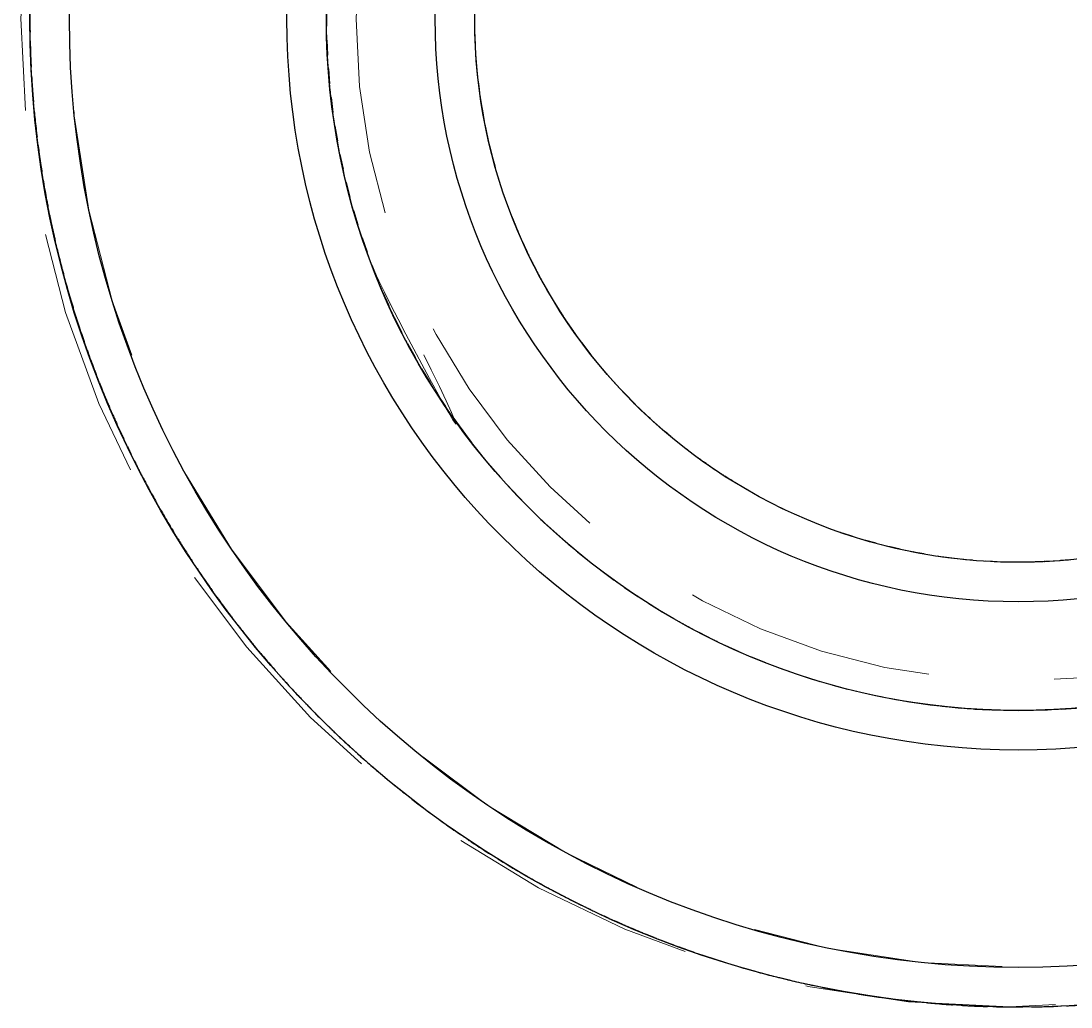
# Model space of a CAD drawing. Header units: millimetres. Extents: x -11.8 to 5, y -5 to 5.9.
# Drawn here: x -5.04 to 0.27, y -5 to -0.01 of the extents above; entities that cross this region are included whole.
import ezdxf

# ---------------------------------------------------------------- set-up
doc = ezdxf.new("R2010")
doc.units = ezdxf.units.MM
doc.linetypes.add('HIDDEN', pattern=[1.905, 1.27, -0.635])

msp = doc.modelspace()

# ---------------------------------------------------------------- linework, layer by layer
at = {"color": 7, "linetype": 'Continuous', "lineweight": 25}
for p, q in [((-3.4992, 0.0379), (-3.4992, -0.0379)), ((-3.4978, -0.1078), (-3.4946, -0.1836)), ((-3.4903, -0.2534), (-3.4839, -0.3289)), ((-3.4767, -0.3984), (-3.4672, -0.4737)), ((-2.7002, -0.5196), (-2.7096, -0.4659)), ((-3.4572, -0.5428), (-3.4444, -0.6177)), ((-2.6745, -0.639), (-2.6974, -0.5351)), ((-3.4316, -0.6863), (-3.4157, -0.7607)), ((-2.6465, -0.7459), (-2.656, -0.7104)), ((-3.4001, -0.8285), (-3.381, -0.9023)), ((-3.3627, -0.9693), (-3.3404, -1.0424)), ((-2.5539, -1.0186), (-2.5624, -0.9978)), ((-3.3194, -1.1085), (-3.2941, -1.1808)), ((-2.4987, -1.147), (-2.5178, -1.1057)), ((-2.4424, -1.2625), (-2.4656, -1.2174)), ((-3.2705, -1.2457), (-3.2419, -1.3171)), ((-2.3821, -1.3728), (-2.4085, -1.3266)), ((-3.2158, -1.3807), (-3.1841, -1.4513)), ((-2.3175, -1.4794), (-2.3466, -1.4333)), ((-3.1556, -1.5134), (-3.1208, -1.583)), ((-2.2484, -1.5825), (-2.2799, -1.537)), ((-3.0899, -1.6434), (-3.0518, -1.7121)), ((-2.1616, -1.6996), (-2.2086, -1.6377)), ((-3.0189, -1.7706), (-2.9774, -1.8384)), ((-2.9426, -1.8947), (-2.8976, -1.9618)), ((-2.7185, -2.2033), (-2.7662, -2.1437)), ((-2.6184, -2.3215), (-2.6839, -2.2463)), ((-2.4961, -2.4531), (-2.588, -2.3562)), ((-2.4453, -2.503), (-2.4817, -2.4678)), ((-2.4453, -2.503), (-2.3831, -2.5633)), ((-2.3485, -2.5942), (-2.2743, -2.6602)), ((-0.8375, -2.6187), (-0.8893, -2.6019)), ((-0.7184, -2.6539), (-0.7717, -2.6391)), ((-2.2299, -2.6967), (-2.1616, -2.7526)), ((0.0143, -2.7497), (-0.0395, -2.7491)), ((0.261, -2.7374), (0.2128, -2.7411)), ((-2.1122, -2.7899), (-2.0452, -2.8401)), ((-1.9922, -2.8768), (-1.9252, -2.9227)), ((-1.8695, -2.958), (-1.8019, -3.0003)), ((-1.7439, -3.0337), (-1.6755, -3.0726)), ((-1.6155, -3.104), (-1.5461, -3.1397)), ((-1.4844, -3.1688), (-1.4141, -3.2013)), ((-1.3509, -3.228), (-1.2796, -3.2573)), ((-1.2151, -3.2816), (-1.1429, -3.3077)), ((-1.0772, -3.3294), (-1.0043, -3.3524)), ((-0.9375, -3.3714), (-0.8639, -3.3913)), ((-0.7962, -3.4076), (-0.7219, -3.4243)), ((-0.6536, -3.4378), (-0.5512, -3.4563)), ((-0.5512, -3.4563), (-0.4346, -3.4724)), ((-0.3652, -3.4803), (-0.2897, -3.4875)), ((-0.2199, -3.4925), (-0.1442, -3.4965)), ((-0.0743, -3.4986), (0.0014, -3.4994)), ((0.0714, -3.4987), (0.1471, -3.4963)), ((0.217, -3.4927), (0.2926, -3.4871))]:
    msp.add_line(p, q, dxfattribs=at)
at = {"color": 7, "linetype": 'HIDDEN', "lineweight": 18}
for p, q in [((-0.1551, -4.9973), (-0.1331, -4.9978)), ((-0.1331, -4.9978), (-0.1111, -4.9984))]:
    msp.add_line(p, q, dxfattribs=at)
at = {"color": 7, "linetype": 'HIDDEN', "lineweight": 18, "flags": 128}
for points in [[(-3.4992, -0.0379), (-3.4992, -0.0738), (-3.4978, -0.1078)], [(-2.7478, -0.0957), (-2.7494, -0.0596), (-2.7495, -0.0504)], [(-2.7407, -0.2192), (-2.7442, -0.1786), (-2.7454, -0.1514)], [(-3.4946, -0.1836), (-3.493, -0.2212), (-3.4903, -0.2534)], [(-2.7279, -0.3427), (-2.7339, -0.2973), (-2.7359, -0.2744)], [(-3.4839, -0.3289), (-3.4806, -0.3683), (-3.4767, -0.3984)], [(-2.7096, -0.4659), (-2.7184, -0.4155), (-2.7209, -0.3969)], [(-3.4672, -0.4737), (-3.4619, -0.5147), (-3.4572, -0.5428)], [(-3.4444, -0.6177), (-3.4372, -0.6602), (-3.4316, -0.6863)], [(-2.656, -0.7104), (-2.6725, -0.6483), (-2.6745, -0.639)], [(-3.4157, -0.7607), (-3.4063, -0.8045), (-3.4001, -0.8285)], [(-3.381, -0.9023), (-3.3693, -0.9474), (-3.3627, -0.9693)], [(-3.3404, -1.0424), (-3.3264, -1.0886), (-3.3194, -1.1085)], [(-2.5178, -1.1057), (-2.5203, -1.1004), (-2.5525, -1.0219), (-2.5539, -1.0186)], [(-2.4656, -1.2174), (-2.4702, -1.2085), (-2.4987, -1.147)], [(-3.2941, -1.1808), (-3.2776, -1.2278), (-3.2705, -1.2457)], [(-2.4085, -1.3266), (-2.4156, -1.3144), (-2.4424, -1.2625)], [(-3.2419, -1.3171), (-3.2229, -1.3649), (-3.2158, -1.3807)], [(-3.1841, -1.4513), (-3.1625, -1.4996), (-3.1556, -1.5134)], [(-3.1208, -1.583), (-3.0965, -1.6316), (-3.0899, -1.6434)], [(-3.0518, -1.7121), (-3.0249, -1.7606), (-3.0189, -1.7706)], [(-2.9774, -1.8384), (-2.948, -1.8866), (-2.9426, -1.8947)], [(-2.8976, -1.9618), (-2.8659, -2.0092), (-2.8612, -2.0155)], [(-1.1285, -2.5078), (-1.1423, -2.5012), (-1.2227, -2.4629)], [(-2.3831, -2.5633), (-2.3819, -2.5645), (-2.3485, -2.5942)], [(-0.6525, -2.671), (-0.6781, -2.6651), (-0.7184, -2.6539)], [(-2.2743, -2.6602), (-2.2717, -2.6626), (-2.2299, -2.6967)], [(-0.5319, -2.6976), (-0.562, -2.692), (-0.5982, -2.6836)], [(-0.4101, -2.7187), (-0.4449, -2.7138), (-0.477, -2.7078)], [(-2.1616, -2.7526), (-2.1574, -2.756), (-2.1122, -2.7899)], [(-0.2874, -2.7344), (-0.3269, -2.7305), (-0.3549, -2.7265)], [(-0.1638, -2.7445), (-0.2083, -2.7421), (-0.2322, -2.7398)], [(-0.0395, -2.7491), (-0.0894, -2.7485), (-0.109, -2.7475)], [(0.0858, -2.748), (0.0298, -2.7498), (0.0143, -2.7497)], [(0.2128, -2.7411), (0.1489, -2.746), (0.1375, -2.7463)], [(-2.0452, -2.8401), (-2.0393, -2.8445), (-1.9922, -2.8768)], [(-1.9252, -2.9227), (-1.9176, -2.928), (-1.8695, -2.958)], [(-1.8019, -3.0003), (-1.7924, -3.0062), (-1.7439, -3.0337)], [(-1.6755, -3.0726), (-1.6641, -3.0791), (-1.6155, -3.104)], [(-1.5461, -3.1397), (-1.5328, -3.1465), (-1.4844, -3.1688)], [(-1.4141, -3.2013), (-1.3988, -3.2083), (-1.3509, -3.228)], [(-1.2796, -3.2573), (-1.2623, -3.2644), (-1.2151, -3.2816)], [(-1.1429, -3.3077), (-1.1236, -3.3147), (-1.0772, -3.3294)], [(-1.0043, -3.3524), (-0.9828, -3.3592), (-0.9375, -3.3714)], [(-0.8639, -3.3913), (-0.8404, -3.3976), (-0.7962, -3.4076)], [(-0.7219, -3.4243), (-0.6964, -3.43), (-0.6536, -3.4378)], [(-0.4346, -3.4724), (-0.405, -3.4765), (-0.3652, -3.4803)], [(-0.2897, -3.4875), (-0.2581, -3.4905), (-0.2199, -3.4925)], [(-0.1442, -3.4965), (-0.1107, -3.4982), (-0.0743, -3.4986)], [(0.0014, -3.4994), (0.0369, -3.4998), (0.0714, -3.4987)], [(0.1471, -3.4963), (0.1844, -3.4951), (0.217, -3.4927)]]:
    msp.add_lwpolyline(points, dxfattribs=at)
at = {"color": 7, "linetype": 'Continuous', "lineweight": 25, "flags": 128}
for points in [[(-2.7454, -0.1514), (-2.7463, -0.1308), (-2.7478, -0.0957)], [(-2.7359, -0.2744), (-2.737, -0.2614), (-2.7407, -0.2192)], [(-2.7209, -0.3969), (-2.7216, -0.3913), (-2.7279, -0.3427)], [(-2.8612, -2.0155), (-2.7786, -2.1282), (-2.7662, -2.1437)], [(-0.5982, -2.6836), (-0.6482, -2.672), (-0.6525, -2.671)], [(-0.477, -2.7078), (-0.5203, -2.6997), (-0.5319, -2.6976)], [(-0.3549, -2.7265), (-0.3913, -2.7214), (-0.4101, -2.7187)], [(-0.2322, -2.7398), (-0.2613, -2.7369), (-0.2874, -2.7344)], [(-0.109, -2.7475), (-0.1308, -2.7463), (-0.1638, -2.7445)], [(0.1375, -2.7463), (0.1308, -2.7466), (0.0858, -2.748)]]:
    msp.add_lwpolyline(points, dxfattribs=at)
at = {"color": 7, "linetype": 'HIDDEN', "lineweight": 18}
for centre, radius in [((-0.0444, 0.0008), 5.0006), ((0, 0), 4.8), ((0, 0), 3.35)]:
    msp.add_circle(centre, radius, dxfattribs=at)
at = {"color": 7, "linetype": 'Continuous', "lineweight": 25}
for radius in [5, 4.8, 3.7, 3.5, 2.95, 2.75]:
    msp.add_circle((0, 0), radius, dxfattribs=at)
at = {"color": 7, "linetype": 'HIDDEN', "lineweight": 18}
for centre, radius, start, end in [((-0.0169, -0.0013), 2.733, 185.2783, 195.8097), ((-0.5795, -0.1956), 2.1391, 194.9085, 202.0259), ((-0.7211, -0.4374), 1.9063, 209.3873, 211.4951), ((-1.0737, -0.71), 1.4625, 211.74, 214.4365), ((-1.2793, -0.9272), 1.1698, 214.0672, 217.4034), ((0.0046, 0.0051), 2.7566, 218.249, 243.1742), ((-0.1267, -0.3156), 2.4101, 245.5717, 251.5533), ((-0.5219, -1.7159), 0.9564, 250.7287, 254.8594)]:
    msp.add_arc(centre, radius, start, end, dxfattribs=at)
for points, knots in [([(-2.6542, 2.2806), (-2.6679, 2.2647), (-2.6957, 2.2326), (-2.6661, 2.2684), (-2.7449, 2.171), (-2.786, 2.1186), (-2.7618, 2.1506), (-2.834, 2.0533), (-2.8701, 2.0032), (-2.8517, 2.0297), (-2.9166, 1.9343), (-2.9496, 1.8843), (-2.9364, 1.9048), (-2.9933, 1.8134), (-3.0244, 1.7618), (-3.0155, 1.7767), (-3.0648, 1.6897), (-3.0942, 1.636), (-3.0889, 1.6456), (-3.1315, 1.5628), (-3.1588, 1.5076), (-3.1566, 1.5116), (-3.1929, 1.4332), (-3.2182, 1.3763), (-3.2183, 1.3752), (-3.2491, 1.3009), (-3.2721, 1.2427), (-3.274, 1.2365), (-3.2999, 1.1661), (-3.3205, 1.107), (-3.3237, 1.0957), (-3.3452, 1.029), (-3.3633, 0.9692), (-3.3673, 0.9532), (-3.3849, 0.89), (-3.4004, 0.8297), (-3.4048, 0.8092), (-3.4188, 0.7493), (-3.4317, 0.6887), (-3.4361, 0.6638), (-3.4469, 0.6072), (-3.4572, 0.5464), (-3.4611, 0.5174), (-3.4691, 0.464), (-3.4768, 0.403), (-3.4799, 0.3702), (-3.4854, 0.32), (-3.4905, 0.259), (-3.4925, 0.2223), (-3.4957, 0.1754), (-3.4982, 0.1143), (-3.4988, 0.0742), (-3.4999, 0.0305), (-3.4999, -0.0305), (-3.4988, -0.0742), (-3.4982, -0.1143), (-3.4957, -0.1754), (-3.4925, -0.2223), (-3.4905, -0.259), (-3.4854, -0.32), (-3.4799, -0.3702), (-3.4768, -0.403), (-3.4691, -0.464), (-3.4611, -0.5174), (-3.4572, -0.5464), (-3.4469, -0.6072), (-3.4361, -0.6638), (-3.4317, -0.6887), (-3.4188, -0.7493), (-3.4048, -0.8092), (-3.4004, -0.8297), (-3.3849, -0.89), (-3.3673, -0.9532), (-3.3633, -0.9692), (-3.3452, -1.029), (-3.3237, -1.0958), (-3.3205, -1.1069), (-3.2997, -1.1666), (-3.2745, -1.2353), (-3.2331, -1.3548), (-2.3543, -2.9941), (-3.4898, -0.7199), (-3.2182, -1.3753), (-3.2182, -1.3763), (-3.1929, -1.4332), (-3.1566, -1.5116), (-3.1588, -1.5076), (-3.1315, -1.5628), (-3.0889, -1.6456), (-3.0942, -1.636), (-3.0648, -1.6897), (-3.0155, -1.7767), (-3.0244, -1.7618), (-2.9933, -1.8134), (-2.9364, -1.9049), (-2.9497, -1.8841), (-2.9161, -1.935), (-2.8527, -2.0283), (-2.8969, -1.9635), (-2.6854, -2.2583), (-2.7842, -2.122), (-2.8496, -2.0318)], [0, 0, 0, 0, 0.014017, 0.028277, 0.037612, 0.053147, 0.062912, 0.069733, 0.081614, 0.089178, 0.094783, 0.104536, 0.110753, 0.115712, 0.124097, 0.129444, 0.134015, 0.141487, 0.146239, 0.15054, 0.157385, 0.161673, 0.165784, 0.172163, 0.176125, 0.180085, 0.186122, 0.189846, 0.19368, 0.199468, 0.202996, 0.206722, 0.212318, 0.21571, 0.219338, 0.224791, 0.228091, 0.231631, 0.236979, 0.24021, 0.243672, 0.248936, 0.252127, 0.255513, 0.26072, 0.263902, 0.267231, 0.272401, 0.275575, 0.278846, 0.283992, 0.287192, 0.290421, 0.295559, 0.298788, 0.301987, 0.307133, 0.310404, 0.313578, 0.318748, 0.322078, 0.325259, 0.330466, 0.333852, 0.337043, 0.342307, 0.345769, 0.349001, 0.354348, 0.357888, 0.361188, 0.366642, 0.370269, 0.373662, 0.379257, 0.382983, 0.386511, 0.392299, 0.396134, 0.399857, 0.514415, 0.628921, 0.632881, 0.636843, 0.643223, 0.647334, 0.651622, 0.658467, 0.662768, 0.667519, 0.674992, 0.679562, 0.68491, 0.693295, 0.698253, 0.70447, 0.714223, 0.719828, 0.727393, 0.819854, 1, 1, 1, 1]), ([(-2.75, 0), (-2.7498, -0.018), (-2.7491, -0.0914), (-2.7481, -0.1068), (-2.7473, -0.1184)], [0, 0, 0, 0, 0.244594, 1, 1, 1, 1]), ([(-4.9992, -0.0667), (-4.9991, -0.0741), (-4.9988, -0.0887), (-4.9986, -0.1034), (-4.9984, -0.1107)], [0, 0, 0, 0, 0.500121, 1, 1, 1, 1]), ([(-4.9937, -0.2441), (-4.9933, -0.2514), (-4.9925, -0.2661), (-4.9917, -0.2807), (-4.9914, -0.2881)], [0, 0, 0, 0, 0.499582, 1, 1, 1, 1]), ([(-4.9819, -0.4212), (-4.9812, -0.4285), (-4.9799, -0.4431), (-4.9786, -0.4577), (-4.978, -0.465)], [0, 0, 0, 0, 0.5004368, 1, 1, 1, 1]), ([(-4.9638, -0.5977), (-4.9629, -0.605), (-4.9611, -0.6196), (-4.9593, -0.6341), (-4.9583, -0.6414)], [0, 0, 0, 0, 0.499888, 1, 1, 1, 1]), ([(-4.9395, -0.7735), (-4.9383, -0.7808), (-4.936, -0.7953), (-4.9336, -0.8097), (-4.9325, -0.817)], [0, 0, 0, 0, 0.499385, 1, 1, 1, 1]), ([(-4.9089, -0.9483), (-4.9075, -0.9555), (-4.9046, -0.9699), (-4.9018, -0.9843), (-4.9004, -0.9915)], [0, 0, 0, 0, 0.500867, 1, 1, 1, 1]), ([(-2.5624, -0.9978), (-2.5611, -1.0011), (-2.5591, -1.006), (-2.5529, -1.0209), (-2.5375, -1.0581), (-2.5177, -1.1069), (-2.5102, -1.1224), (-2.5008, -1.1425), (-2.4839, -1.1789), (-2.4679, -1.2139), (-2.454, -1.2404), (-2.4434, -1.2603), (-2.4271, -1.292), (-2.4106, -1.3241), (-2.3922, -1.3557), (-2.381, -1.3745), (-2.3654, -1.4022), (-2.3471, -1.4334), (-2.3248, -1.4683), (-2.3132, -1.4859), (-2.2991, -1.5086), (-2.2786, -1.54), (-2.252, -1.5779), (-2.2394, -1.5951), (-2.2291, -1.6104), (-2.2052, -1.6433), (-2.1739, -1.684), (-2.1613, -1.7), (-2.1606, -1.7008), (-2.1602, -1.7014)], [0, 0, 0, 0, 0.085053, 0.125312, 0.188552, 0.230048, 0.263707, 0.292216, 0.330131, 0.375551, 0.407327, 0.434276, 0.469019, 0.509016, 0.547184, 0.574333, 0.607578, 0.639591, 0.689679, 0.715238, 0.746018, 0.768891, 0.838272, 0.857068, 0.88349, 0.89492, 0.996174, 0.997314, 1, 1, 1, 1]), ([(-4.8721, -1.122), (-4.8705, -1.1291), (-4.8671, -1.1434), (-4.8638, -1.1577), (-4.8621, -1.1648)], [0, 0, 0, 0, 0.500339, 1, 1, 1, 1]), ([(-4.8293, -1.2942), (-4.8273, -1.3013), (-4.8235, -1.3154), (-4.8196, -1.3296), (-4.8177, -1.3366)], [0, 0, 0, 0, 0.49969, 1, 1, 1, 1]), ([(-4.7803, -1.4648), (-4.7781, -1.4718), (-4.7737, -1.4858), (-4.7694, -1.4998), (-4.7672, -1.5068)], [0, 0, 0, 0, 0.499802, 1, 1, 1, 1]), ([(-4.7253, -1.6335), (-4.7229, -1.6404), (-4.718, -1.6542), (-4.7131, -1.6681), (-4.7107, -1.675)], [0, 0, 0, 0, 0.500536, 1, 1, 1, 1]), ([(-4.6643, -1.8002), (-4.6617, -1.807), (-4.6563, -1.8207), (-4.651, -1.8343), (-4.6483, -1.8412)], [0, 0, 0, 0, 0.499802, 1, 1, 1, 1]), ([(-1.9875, -1.8996), (-1.9883, -1.8988), (-1.9945, -1.8925), (-1.9967, -1.8901), (-1.9985, -1.888)], [0, 0, 0, 0, 0.125059, 1, 1, 1, 1]), ([(-4.5975, -1.9646), (-4.5946, -1.9713), (-4.5888, -1.9848), (-4.5829, -1.9982), (-4.58, -2.005)], [0, 0, 0, 0, 0.499692, 1, 1, 1, 1]), ([(-1.8941, -1.9927), (-1.8952, -1.9917), (-1.9121, -1.976), (-1.909, -1.9781), (-1.9311, -1.958), (-1.9344, -1.9544), (-1.9359, -1.9528)], [0, 0, 0, 0, 0.049776, 0.773826, 0.897276, 1, 1, 1, 1]), ([(-1.7971, -2.0806), (-1.7982, -2.0797), (-1.8139, -2.0664), (-1.8155, -2.0641), (-1.8393, -2.0445), (-1.8439, -2.0401), (-1.8453, -2.0387)], [0, 0, 0, 0, 0.051966, 0.713493, 0.90903, 1, 1, 1, 1]), ([(-1.6966, -2.1634), (-1.6976, -2.1626), (-1.712, -2.1514), (-1.7181, -2.1458), (-1.7436, -2.1268), (-1.7496, -2.1215), (-1.7509, -2.1204)], [0, 0, 0, 0, 0.0451559, 0.6594038, 0.9264079, 1, 1, 1, 1]), ([(-4.5249, -2.1265), (-4.5217, -2.1331), (-4.5154, -2.1464), (-4.5091, -2.1596), (-4.506, -2.1663)], [0, 0, 0, 0, 0.49978, 1, 1, 1, 1]), ([(-2.6839, -2.2463), (-2.6847, -2.2454), (-2.6874, -2.2424), (-2.694, -2.234), (-2.6894, -2.2398), (-2.7051, -2.22), (-2.7185, -2.2033)], [0, 0, 0, 0, 0.038807, 0.128512, 0.262293, 1, 1, 1, 1]), ([(-1.5925, -2.2412), (-1.5932, -2.2406), (-1.6064, -2.2313), (-1.6163, -2.2235), (-1.6441, -2.2046), (-1.6518, -2.1985), (-1.6529, -2.1977)], [0, 0, 0, 0, 0.037292, 0.632523, 0.949157, 1, 1, 1, 1]), ([(-1.4844, -2.3142), (-1.4851, -2.3137), (-1.4964, -2.3064), (-1.5071, -2.2987), (-1.542, -2.2773), (-1.5508, -2.271), (-1.5515, -2.2704)], [0, 0, 0, 0, 0.0411075, 0.6990256, 0.9760263, 1, 1, 1, 1]), ([(-4.4466, -2.2858), (-4.4432, -2.2923), (-4.4364, -2.3053), (-4.4296, -2.3183), (-4.4263, -2.3248)], [0, 0, 0, 0, 0.498972, 1, 1, 1, 1]), ([(-2.588, -2.3562), (-2.5885, -2.3557), (-2.5902, -2.354), (-2.5945, -2.3489), (-2.5908, -2.3532), (-2.6059, -2.3358), (-2.6184, -2.3215)], [0, 0, 0, 0, 0.038683, 0.140562, 0.292147, 1, 1, 1, 1]), ([(-1.4309, -2.348), (-1.4294, -2.3488), (-1.4271, -2.3499), (-1.4422, -2.3416), (-1.447, -2.3385), (-1.4471, -2.3384)], [0, 0, 0, 0, 0.676722, 0.989061, 1, 1, 1, 1]), ([(-4.3626, -2.4421), (-4.359, -2.4485), (-4.3518, -2.4613), (-4.3446, -2.474), (-4.341, -2.4804)], [0, 0, 0, 0, 0.500706, 1, 1, 1, 1]), ([(-1.2394, -2.4548), (-1.2402, -2.4543), (-1.2413, -2.4537), (-1.2287, -2.4604), (-1.2255, -2.4618), (-1.2227, -2.4629)], [0, 0, 0, 0, 0.3967989, 0.4759191, 1, 1, 1, 1]), ([(-2.3843, -2.5623), (-2.4119, -2.5375), (-2.4449, -2.508), (-2.3204, -2.6196), (-2.2496, -2.681), (-2.2955, -2.6429), (-2.2014, -2.7205), (-2.1465, -2.7645), (-2.1804, -2.7384), (-2.0828, -2.8124), (-2.0324, -2.8495), (-2.0602, -2.8297), (-1.9643, -2.8964), (-1.9143, -2.9302), (-1.9364, -2.9157), (-1.8437, -2.9747), (-1.7927, -3.0061), (-1.809, -2.9963), (-1.7208, -3.0475), (-1.6677, -3.0772), (-1.6786, -3.0711), (-1.5949, -3.1152), (-1.5399, -3.1432), (-1.5454, -3.1402), (-1.466, -3.178), (-1.4093, -3.2039), (-1.4095, -3.2034), (-1.3342, -3.2355), (-1.2763, -3.2591), (-1.2714, -3.2606), (-1.2, -3.2877), (-1.1411, -3.3089), (-1.1311, -3.3118), (-1.0635, -3.3344), (-1.0038, -3.3531), (-0.989, -3.357), (-0.9249, -3.3755), (-0.8647, -3.3917), (-0.8453, -3.396), (-0.7846, -3.4109), (-0.7241, -3.4244), (-0.7002, -3.4288), (-0.6429, -3.4404), (-0.582, -3.4514), (-0.5541, -3.4554), (-0.4999, -3.4641), (-0.439, -3.4725), (-0.407, -3.4758), (-0.3561, -3.4819), (-0.2951, -3.4877), (-0.2593, -3.4899), (-0.2116, -3.4936), (-0.1505, -3.4969), (-0.1112, -3.4978), (-0.0668, -3.4994), (-0.0057, -3.5001), (0.037, -3.4994), (0.0782, -3.4992), (0.1392, -3.4973), (0.1853, -3.4946), (0.2228, -3.493), (0.2839, -3.4885), (0.3332, -3.4837), (0.3671, -3.4808), (0.4281, -3.4737), (0.4806, -3.4664), (0.5106, -3.4627), (0.5715, -3.453), (0.6273, -3.4429), (0.6532, -3.4387), (0.7139, -3.4264), (0.7729, -3.4132), (0.7946, -3.4088), (0.855, -3.3939), (0.9173, -3.3773), (0.9345, -3.3731), (0.9944, -3.3557), (1.0603, -3.3352), (1.0726, -3.3318), (1.132, -3.3117), (1.2015, -3.287), (1.209, -3.2847), (1.2674, -3.2623), (1.3408, -3.2327), (1.3431, -3.2322), (1.4004, -3.2074), (1.4777, -3.1726), (1.475, -3.1741), (1.5307, -3.1473), (1.6124, -3.1064), (1.6041, -3.1109), (1.6582, -3.082), (1.7442, -3.0344), (1.7306, -3.0423), (1.7827, -3.0117), (1.8732, -2.9567), (1.8538, -2.9689), (1.9051, -2.9357), (1.9972, -2.8745), (1.9359, -2.9154), (2.2292, -2.7094), (2.093, -2.806), (2.0031, -2.8698)], [0, 0, 0, 0, 0.108036, 0.129326, 0.180886, 0.198126, 0.209216, 0.227127, 0.238379, 0.246076, 0.259428, 0.267901, 0.274098, 0.284902, 0.2918, 0.297199, 0.306426, 0.312298, 0.317235, 0.325382, 0.330561, 0.33519, 0.342587, 0.347255, 0.351663, 0.358535, 0.362821, 0.36706, 0.373548, 0.377551, 0.38165, 0.387851, 0.391644, 0.395624, 0.401608, 0.405241, 0.409115, 0.414939, 0.418462, 0.422244, 0.427944, 0.431379, 0.435069, 0.440673, 0.444076, 0.447692, 0.453232, 0.456601, 0.46015, 0.465643, 0.46901, 0.472494, 0.477958, 0.481347, 0.484784, 0.490237, 0.493654, 0.49705, 0.502507, 0.50597, 0.509351, 0.514827, 0.518339, 0.521707, 0.527221, 0.530801, 0.534184, 0.539755, 0.543407, 0.546825, 0.552473, 0.556207, 0.559681, 0.565436, 0.569263, 0.572833, 0.578731, 0.582658, 0.586371, 0.592452, 0.59649, 0.600378, 0.606709, 0.610876, 0.615021, 0.621686, 0.626007, 0.630452, 0.637574, 0.642082, 0.646991, 0.654736, 0.659506, 0.664999, 0.673618, 0.678759, 0.685106, 0.695019, 0.700769, 0.708346, 0.8073, 1, 1, 1, 1]), ([(-1.1285, -2.5078), (-1.1286, -2.5077), (-1.1288, -2.5076), (-1.1258, -2.509), (-1.1245, -2.5095), (-1.1234, -2.51)], [0, 0, 0, 0, 0.3637236, 0.4540392, 1, 1, 1, 1]), ([(-4.2732, -2.5954), (-4.2694, -2.6017), (-4.2617, -2.6142), (-4.254, -2.6267), (-4.2502, -2.6329)], [0, 0, 0, 0, 0.500524, 1, 1, 1, 1]), ([(-0.9019, -2.5978), (-0.9017, -2.5978), (-0.9014, -2.5978), (-0.8841, -2.6041), (-0.8312, -2.6212), (-0.7761, -2.6384), (-0.7802, -2.6364), (-0.7608, -2.6427), (-0.7148, -2.6553), (-0.6606, -2.6696), (-0.6509, -2.6712), (-0.636, -2.6755), (-0.5955, -2.6846), (-0.539, -2.6967), (-0.5222, -2.6994), (-0.509, -2.7025), (-0.4747, -2.7086), (-0.412, -2.719), (-0.3932, -2.7213), (-0.3812, -2.7235), (-0.3535, -2.7271), (-0.2858, -2.7349), (-0.2616, -2.7374), (-0.2615, -2.7374)], [0, 0, 0, 0, 0.026194, 0.037888, 0.153592, 0.171425, 0.23782, 0.269424, 0.339433, 0.394154, 0.446128, 0.480186, 0.523498, 0.606887, 0.645232, 0.673154, 0.698752, 0.808642, 0.830555, 0.84791, 0.860757, 0.999456, 1, 1, 1, 1]), ([(-4.1784, -2.7454), (-4.1744, -2.7516), (-4.1662, -2.7638), (-4.1581, -2.776), (-4.1541, -2.7821)], [0, 0, 0, 0, 0.4994217, 1, 1, 1, 1]), ([(-0.1226, -2.7472), (-0.1061, -2.7479), (-0.0828, -2.7489), (0.0014, -2.7498), (0.0315, -2.7501), (0.0761, -2.7487), (0.1253, -2.7471), (0.1259, -2.7471)], [0, 0, 0, 0, 0.348643, 0.491783, 0.586801, 0.994844, 1, 1, 1, 1]), ([(0.1323, -2.7467), (0.1331, -2.7467), (0.1361, -2.7467), (0.1952, -2.7426), (0.2568, -2.7381), (0.2652, -2.7368), (0.2659, -2.7369), (0.2665, -2.737)], [0, 0, 0, 0, 0.101057, 0.391659, 0.609343, 0.670745, 1, 1, 1, 1]), ([(-4.0783, -2.892), (-4.0741, -2.898), (-4.0655, -2.9099), (-4.057, -2.9218), (-4.0527, -2.9278)], [0, 0, 0, 0, 0.499915, 1, 1, 1, 1]), ([(-3.9731, -3.0349), (-3.9687, -3.0407), (-3.9597, -3.0524), (-3.9507, -3.064), (-3.9463, -3.0698)], [0, 0, 0, 0, 0.500069, 1, 1, 1, 1]), ([(-3.8629, -3.174), (-3.8582, -3.1797), (-3.8489, -3.191), (-3.8395, -3.2023), (-3.8348, -3.2079)], [0, 0, 0, 0, 0.500381, 1, 1, 1, 1]), ([(-3.7478, -3.3091), (-3.743, -3.3146), (-3.7332, -3.3256), (-3.7234, -3.3365), (-3.7186, -3.342)], [0, 0, 0, 0, 0.5003212, 1, 1, 1, 1]), ([(-3.628, -3.4401), (-3.623, -3.4454), (-3.6128, -3.456), (-3.6027, -3.4666), (-3.5976, -3.4719)], [0, 0, 0, 0, 0.499857, 1, 1, 1, 1]), ([(-3.5037, -3.5667), (-3.4984, -3.5718), (-3.4879, -3.582), (-3.4774, -3.5922), (-3.4721, -3.5974)], [0, 0, 0, 0, 0.4999, 1, 1, 1, 1]), ([(-3.3749, -3.6888), (-3.3694, -3.6937), (-3.3586, -3.7035), (-3.3477, -3.7134), (-3.3423, -3.7183)], [0, 0, 0, 0, 0.499914, 1, 1, 1, 1]), ([(-3.2418, -3.8062), (-3.2362, -3.8109), (-3.225, -3.8204), (-3.2138, -3.8299), (-3.2082, -3.8346)], [0, 0, 0, 0, 0.499884, 1, 1, 1, 1]), ([(-3.1047, -3.9189), (-3.0989, -3.9234), (-3.0874, -3.9325), (-3.0758, -3.9415), (-3.0701, -3.946)], [0, 0, 0, 0, 0.499826, 1, 1, 1, 1]), ([(-2.9637, -4.0266), (-2.9577, -4.0309), (-2.9459, -4.0395), (-2.934, -4.0482), (-2.9281, -4.0525)], [0, 0, 0, 0, 0.500147, 1, 1, 1, 1]), ([(-2.8189, -4.1292), (-2.8128, -4.1333), (-2.8007, -4.1415), (-2.7885, -4.1498), (-2.7824, -4.1539)], [0, 0, 0, 0, 0.500408, 1, 1, 1, 1]), ([(-2.6706, -4.2267), (-2.6643, -4.2306), (-2.6519, -4.2383), (-2.6395, -4.2461), (-2.6332, -4.25)], [0, 0, 0, 0, 0.500092, 1, 1, 1, 1]), ([(-2.5189, -4.3188), (-2.5125, -4.3225), (-2.4998, -4.3298), (-2.4871, -4.3371), (-2.4807, -4.3408)], [0, 0, 0, 0, 0.49939, 1, 1, 1, 1]), ([(-2.364, -4.4055), (-2.3575, -4.4089), (-2.3446, -4.4158), (-2.3316, -4.4227), (-2.3251, -4.4261)], [0, 0, 0, 0, 0.499848, 1, 1, 1, 1]), ([(-2.2062, -4.4866), (-2.1996, -4.4898), (-2.1864, -4.4962), (-2.1732, -4.5026), (-2.1666, -4.5058)], [0, 0, 0, 0, 0.500429, 1, 1, 1, 1]), ([(-2.0455, -4.5621), (-2.0388, -4.565), (-2.0254, -4.571), (-2.012, -4.5769), (-2.0053, -4.5799)], [0, 0, 0, 0, 0.500166, 1, 1, 1, 1]), ([(-1.8823, -4.6318), (-1.8755, -4.6345), (-1.8619, -4.64), (-1.8483, -4.6454), (-1.8415, -4.6482)], [0, 0, 0, 0, 0.5001745, 1, 1, 1, 1]), ([(-1.7168, -4.6957), (-1.7099, -4.6982), (-1.6961, -4.7031), (-1.6823, -4.7081), (-1.6754, -4.7106)], [0, 0, 0, 0, 0.500228, 1, 1, 1, 1]), ([(-1.549, -4.7536), (-1.542, -4.7559), (-1.5281, -4.7604), (-1.5141, -4.7649), (-1.5071, -4.7671)], [0, 0, 0, 0, 0.500154, 1, 1, 1, 1]), ([(-1.3793, -4.8056), (-1.3723, -4.8076), (-1.3581, -4.8116), (-1.344, -4.8156), (-1.337, -4.8176)], [0, 0, 0, 0, 0.499562, 1, 1, 1, 1]), ([(-1.2079, -4.8515), (-1.2008, -4.8533), (-1.1865, -4.8568), (-1.1723, -4.8603), (-1.1652, -4.862)], [0, 0, 0, 0, 0.499715, 1, 1, 1, 1]), ([(-1.035, -4.8914), (-1.0278, -4.8928), (-1.0134, -4.8958), (-0.9991, -4.8988), (-0.9919, -4.9003)], [0, 0, 0, 0, 0.499773, 1, 1, 1, 1]), ([(-0.8607, -4.925), (-0.8535, -4.9262), (-0.839, -4.9287), (-0.8246, -4.9312), (-0.8173, -4.9324)], [0, 0, 0, 0, 0.499922, 1, 1, 1, 1]), ([(-0.6854, -4.9525), (-0.6781, -4.9534), (-0.6636, -4.9554), (-0.649, -4.9573), (-0.6418, -4.9583)], [0, 0, 0, 0, 0.500053, 1, 1, 1, 1]), ([(-0.5092, -4.9737), (-0.5019, -4.9744), (-0.4873, -4.9758), (-0.4727, -4.9772), (-0.4654, -4.978)], [0, 0, 0, 0, 0.500162, 1, 1, 1, 1]), ([(-0.3324, -4.9886), (-0.325, -4.9891), (-0.3104, -4.99), (-0.2957, -4.9909), (-0.2884, -4.9913)], [0, 0, 0, 0, 0.500399, 1, 1, 1, 1]), ([(0.0224, -4.9996), (0.0297, -4.9995), (0.0444, -4.9994), (0.059, -4.9993), (0.0664, -4.9992)], [0, 0, 0, 0, 0.499374, 1, 1, 1, 1]), ([(0.1998, -4.9957), (0.2071, -4.9953), (0.2218, -4.9947), (0.2364, -4.994), (0.2438, -4.9937)], [0, 0, 0, 0, 0.499511, 1, 1, 1, 1])]:
    msp.add_open_spline(points, degree=3, knots=knots, dxfattribs=at)
at = {"color": 7, "linetype": 'Continuous', "lineweight": 25}
for points, knots in [([(-4.9992, 0.0667), (-4.9994, 0.0595), (-5, 0.0284), (-5, -0.0284), (-4.9994, -0.0595), (-4.9992, -0.0667)], [0, 0, 0, 0, 0.187367, 0.812633, 1, 1, 1, 1]), ([(-4.9984, -0.1107), (-4.9983, -0.1179), (-4.9978, -0.1491), (-4.9958, -0.2058), (-4.9941, -0.2369), (-4.9937, -0.2441)], [0, 0, 0, 0, 0.187325, 0.812531, 1, 1, 1, 1]), ([(-4.9914, -0.2881), (-4.991, -0.2952), (-4.9894, -0.3263), (-4.9854, -0.3829), (-4.9825, -0.414), (-4.9819, -0.4212)], [0, 0, 0, 0, 0.187819, 0.812917, 1, 1, 1, 1]), ([(-4.978, -0.465), (-4.9774, -0.4722), (-4.9747, -0.5034), (-4.9686, -0.5598), (-4.9647, -0.5906), (-4.9638, -0.5977)], [0, 0, 0, 0, 0.18672, 0.811923, 1, 1, 1, 1]), ([(-4.9583, -0.6414), (-4.9575, -0.6485), (-4.9537, -0.6794), (-4.9457, -0.7355), (-4.9406, -0.7664), (-4.9395, -0.7735)], [0, 0, 0, 0, 0.1881129, 0.8133756, 1, 1, 1, 1]), ([(-4.9325, -0.817), (-4.9313, -0.8241), (-4.9264, -0.8549), (-4.9164, -0.9108), (-4.9103, -0.9413), (-4.9089, -0.9483)], [0, 0, 0, 0, 0.187156, 0.812268, 1, 1, 1, 1]), ([(-4.9004, -0.9915), (-4.899, -0.9986), (-4.893, -1.0292), (-4.881, -1.0847), (-4.8738, -1.115), (-4.8721, -1.122)], [0, 0, 0, 0, 0.187024, 0.812297, 1, 1, 1, 1]), ([(-4.8621, -1.1648), (-4.8604, -1.1718), (-4.8534, -1.2022), (-4.8394, -1.2572), (-4.8312, -1.2872), (-4.8293, -1.2942)], [0, 0, 0, 0, 0.187452, 0.812764, 1, 1, 1, 1]), ([(-4.8177, -1.3366), (-4.8158, -1.3436), (-4.8077, -1.3737), (-4.7918, -1.4281), (-4.7824, -1.4579), (-4.7803, -1.4648)], [0, 0, 0, 0, 0.187463, 0.812755, 1, 1, 1, 1]), ([(-4.7672, -1.5068), (-4.7651, -1.5137), (-4.7559, -1.5434), (-4.7381, -1.5973), (-4.7277, -1.6267), (-4.7253, -1.6335)], [0, 0, 0, 0, 0.187385, 0.812669, 1, 1, 1, 1]), ([(-4.7107, -1.675), (-4.7084, -1.6818), (-4.6981, -1.7113), (-4.6784, -1.7645), (-4.667, -1.7935), (-4.6643, -1.8002)], [0, 0, 0, 0, 0.186944, 0.812259, 1, 1, 1, 1]), ([(-4.6483, -1.8412), (-4.6457, -1.8479), (-4.6344, -1.8768), (-4.6128, -1.9293), (-4.6004, -1.958), (-4.5975, -1.9646)], [0, 0, 0, 0, 0.187883, 0.813191, 1, 1, 1, 1]), ([(-1.9359, -1.9528), (-1.9489, -1.9391), (-1.9635, -1.9238), (-1.9852, -1.9019), (-1.9875, -1.8996)], [0, 0, 0, 0, 0.893941, 1, 1, 1, 1]), ([(-4.58, -2.005), (-4.5772, -2.0116), (-4.5648, -2.0403), (-4.5414, -2.0919), (-4.528, -2.12), (-4.5249, -2.1265)], [0, 0, 0, 0, 0.187009, 0.812329, 1, 1, 1, 1]), ([(-1.8453, -2.0387), (-1.8565, -2.0279), (-1.8705, -2.0146), (-1.8902, -1.9963), (-1.8941, -1.9927)], [0, 0, 0, 0, 0.803785, 1, 1, 1, 1]), ([(-1.7509, -2.1204), (-1.7606, -2.1119), (-1.7744, -2.0999), (-1.792, -2.085), (-1.7971, -2.0806)], [0, 0, 0, 0, 0.710005, 1, 1, 1, 1]), ([(-4.506, -2.1663), (-4.5029, -2.1728), (-4.4896, -2.2009), (-4.4644, -2.2517), (-4.4499, -2.2794), (-4.4466, -2.2858)], [0, 0, 0, 0, 0.187903, 0.813102, 1, 1, 1, 1]), ([(-1.6529, -2.1977), (-1.6615, -2.1909), (-1.6755, -2.1798), (-1.6908, -2.1679), (-1.6966, -2.1634)], [0, 0, 0, 0, 0.6171, 1, 1, 1, 1]), ([(-1.5515, -2.2704), (-1.5597, -2.2646), (-1.5749, -2.2536), (-1.5869, -2.2451), (-1.5925, -2.2412)], [0, 0, 0, 0, 0.537193, 1, 1, 1, 1]), ([(-4.4263, -2.3248), (-4.423, -2.3312), (-4.4087, -2.3589), (-4.3816, -2.4087), (-4.3662, -2.4359), (-4.3626, -2.4421)], [0, 0, 0, 0, 0.187712, 0.81272, 1, 1, 1, 1]), ([(-1.4471, -2.3384), (-1.4576, -2.3316), (-1.4752, -2.3201), (-1.4817, -2.3159), (-1.4844, -2.3142)], [0, 0, 0, 0, 0.591895, 1, 1, 1, 1]), ([(-4.341, -2.4804), (-4.3374, -2.4867), (-4.3221, -2.514), (-4.2933, -2.5629), (-4.277, -2.5893), (-4.2732, -2.5954)], [0, 0, 0, 0, 0.186768, 0.811814, 1, 1, 1, 1]), ([(-4.2502, -2.6329), (-4.2465, -2.6391), (-4.2302, -2.6656), (-4.1997, -2.7135), (-4.1824, -2.7395), (-4.1784, -2.7454)], [0, 0, 0, 0, 0.187742, 0.812909, 1, 1, 1, 1]), ([(-4.1541, -2.7821), (-4.1501, -2.7881), (-4.1329, -2.8141), (-4.1007, -2.8608), (-4.0825, -2.8862), (-4.0783, -2.892)], [0, 0, 0, 0, 0.187558, 0.812614, 1, 1, 1, 1]), ([(-4.0527, -2.9278), (-4.0485, -2.9337), (-4.0304, -2.9591), (-3.9966, -3.0046), (-3.9775, -3.0292), (-3.9731, -3.0349)], [0, 0, 0, 0, 0.187494, 0.812486, 1, 1, 1, 1]), ([(-3.9463, -3.0698), (-3.9419, -3.0755), (-3.9229, -3.1002), (-3.8875, -3.1445), (-3.8675, -3.1685), (-3.8629, -3.174)], [0, 0, 0, 0, 0.187375, 0.812504, 1, 1, 1, 1]), ([(-3.8348, -3.2079), (-3.8302, -3.2135), (-3.8104, -3.2375), (-3.7734, -3.2806), (-3.7526, -3.3038), (-3.7478, -3.3091)], [0, 0, 0, 0, 0.187201, 0.812403, 1, 1, 1, 1]), ([(-3.7186, -3.342), (-3.7138, -3.3474), (-3.6931, -3.3707), (-3.6546, -3.4124), (-3.633, -3.4349), (-3.628, -3.4401)], [0, 0, 0, 0, 0.187338, 0.812601, 1, 1, 1, 1]), ([(-3.5976, -3.4719), (-3.5926, -3.4771), (-3.5711, -3.4996), (-3.5312, -3.5399), (-3.5088, -3.5616), (-3.5037, -3.5667)], [0, 0, 0, 0, 0.187502, 0.812757, 1, 1, 1, 1]), ([(-3.4721, -3.5974), (-3.467, -3.6024), (-3.4447, -3.6242), (-3.4033, -3.663), (-3.3802, -3.6839), (-3.3749, -3.6888)], [0, 0, 0, 0, 0.187331, 0.81256, 1, 1, 1, 1]), ([(-3.3423, -3.7183), (-3.3369, -3.7232), (-3.3139, -3.7441), (-3.2712, -3.7815), (-3.2473, -3.8016), (-3.2418, -3.8062)], [0, 0, 0, 0, 0.1875, 0.812719, 1, 1, 1, 1]), ([(-3.2082, -3.8346), (-3.2027, -3.8392), (-3.1789, -3.8594), (-3.1349, -3.8952), (-3.1104, -3.9144), (-3.1047, -3.9189)], [0, 0, 0, 0, 0.187397, 0.812564, 1, 1, 1, 1]), ([(-3.0701, -3.946), (-3.0644, -3.9505), (-3.04, -3.9698), (-2.9947, -4.004), (-2.9695, -4.0224), (-2.9637, -4.0266)], [0, 0, 0, 0, 0.18755, 0.812722, 1, 1, 1, 1]), ([(-2.9281, -4.0525), (-2.9223, -4.0568), (-2.8971, -4.0752), (-2.8507, -4.1078), (-2.8248, -4.1252), (-2.8189, -4.1292)], [0, 0, 0, 0, 0.187172, 0.812361, 1, 1, 1, 1]), ([(-2.7824, -4.1539), (-2.7765, -4.1579), (-2.7507, -4.1754), (-2.7031, -4.2064), (-2.6767, -4.2229), (-2.6706, -4.2267)], [0, 0, 0, 0, 0.187305, 0.812584, 1, 1, 1, 1]), ([(-2.6332, -4.25), (-2.6272, -4.2538), (-2.6007, -4.2704), (-2.5521, -4.2997), (-2.5251, -4.3152), (-2.5189, -4.3188)], [0, 0, 0, 0, 0.18731, 0.812648, 1, 1, 1, 1]), ([(-2.4807, -4.3408), (-2.4745, -4.3444), (-2.4476, -4.36), (-2.398, -4.3875), (-2.3704, -4.4021), (-2.364, -4.4055)], [0, 0, 0, 0, 0.187881, 0.813045, 1, 1, 1, 1]), ([(-2.3251, -4.4261), (-2.3188, -4.4295), (-2.2912, -4.4442), (-2.2406, -4.4699), (-2.2126, -4.4835), (-2.2062, -4.4866)], [0, 0, 0, 0, 0.187097, 0.812197, 1, 1, 1, 1]), ([(-2.1666, -4.5058), (-2.1601, -4.509), (-2.1321, -4.5227), (-2.0807, -4.5466), (-2.0521, -4.5592), (-2.0455, -4.5621)], [0, 0, 0, 0, 0.187443, 0.812648, 1, 1, 1, 1]), ([(-2.0053, -4.5799), (-1.9987, -4.5828), (-1.9702, -4.5955), (-1.918, -4.6176), (-1.889, -4.6291), (-1.8823, -4.6318)], [0, 0, 0, 0, 0.187201, 0.812437, 1, 1, 1, 1]), ([(-1.8415, -4.6482), (-1.8348, -4.6509), (-1.8059, -4.6625), (-1.7529, -4.6827), (-1.7235, -4.6932), (-1.7168, -4.6957)], [0, 0, 0, 0, 0.187574, 0.812627, 1, 1, 1, 1]), ([(-1.6754, -4.7106), (-1.6686, -4.7131), (-1.6392, -4.7237), (-1.5855, -4.742), (-1.5559, -4.7515), (-1.549, -4.7536)], [0, 0, 0, 0, 0.18707, 0.812334, 1, 1, 1, 1]), ([(-1.5071, -4.7671), (-1.5003, -4.7693), (-1.4706, -4.7789), (-1.4163, -4.7953), (-1.3863, -4.8037), (-1.3793, -4.8056)], [0, 0, 0, 0, 0.187509, 0.81288, 1, 1, 1, 1]), ([(-1.337, -4.8176), (-1.3301, -4.8195), (-1.3001, -4.8281), (-1.2452, -4.8425), (-1.2149, -4.8499), (-1.2079, -4.8515)], [0, 0, 0, 0, 0.187478, 0.812771, 1, 1, 1, 1]), ([(-1.1652, -4.862), (-1.1582, -4.8637), (-1.1279, -4.8712), (-1.0726, -4.8837), (-1.042, -4.8899), (-1.035, -4.8914)], [0, 0, 0, 0, 0.187427, 0.812719, 1, 1, 1, 1]), ([(-0.9919, -4.9003), (-0.9848, -4.9018), (-0.9543, -4.9081), (-0.8986, -4.9186), (-0.8678, -4.9238), (-0.8607, -4.925)], [0, 0, 0, 0, 0.1874435, 0.8127133, 1, 1, 1, 1]), ([(-0.8173, -4.9324), (-0.8102, -4.9336), (-0.7795, -4.9389), (-0.7234, -4.9474), (-0.6925, -4.9515), (-0.6854, -4.9525)], [0, 0, 0, 0, 0.187436, 0.812553, 1, 1, 1, 1]), ([(-0.6418, -4.9583), (-0.6346, -4.9593), (-0.6037, -4.9635), (-0.5474, -4.97), (-0.5163, -4.973), (-0.5092, -4.9737)], [0, 0, 0, 0, 0.187409, 0.812526, 1, 1, 1, 1]), ([(-0.4654, -4.978), (-0.4582, -4.9787), (-0.4272, -4.9818), (-0.3706, -4.9863), (-0.3395, -4.9882), (-0.3324, -4.9886)], [0, 0, 0, 0, 0.1872672, 0.8125332, 1, 1, 1, 1]), ([(-0.2884, -4.9913), (-0.2812, -4.9918), (-0.2501, -4.9938), (-0.1934, -4.9963), (-0.1623, -4.9971), (-0.1551, -4.9973)], [0, 0, 0, 0, 0.187175, 0.812486, 1, 1, 1, 1]), ([(0.2438, -4.9937), (0.2509, -4.9934), (0.2821, -4.9921), (0.3387, -4.9886), (0.3698, -4.986), (0.377, -4.9854)], [0, 0, 0, 0, 0.1876006, 0.8126704, 1, 1, 1, 1]), ([(-0.1111, -4.9984), (-0.1039, -4.9986), (-0.0728, -4.9995), (-0.0161, -5), (0.0152, -4.9997), (0.0224, -4.9996)], [0, 0, 0, 0, 0.18762, 0.812901, 1, 1, 1, 1]), ([(0.0664, -4.9992), (0.0736, -4.9992), (0.1047, -4.999), (0.1614, -4.9974), (0.1926, -4.996), (0.1998, -4.9957)], [0, 0, 0, 0, 0.18764, 0.812755, 1, 1, 1, 1])]:
    msp.add_open_spline(points, degree=3, knots=knots, dxfattribs=at)

doc.saveas('drawing.dxf')
